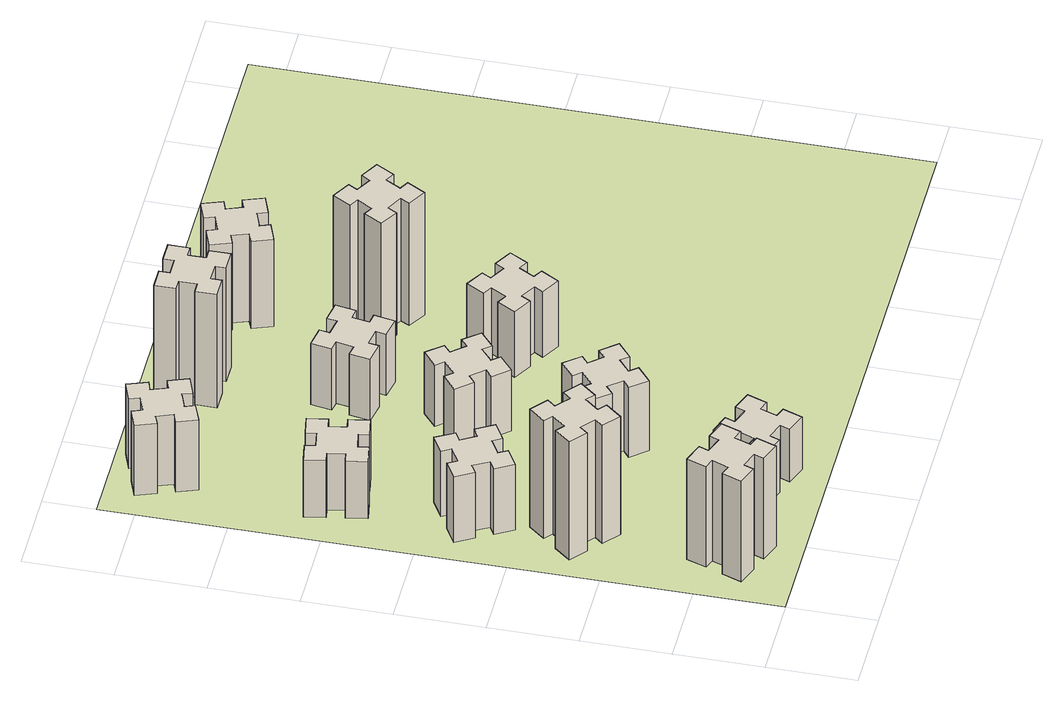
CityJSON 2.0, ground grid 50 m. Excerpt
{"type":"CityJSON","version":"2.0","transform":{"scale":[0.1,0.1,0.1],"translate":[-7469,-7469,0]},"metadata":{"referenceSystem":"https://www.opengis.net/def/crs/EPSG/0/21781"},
"CityObjects":{
"building1":{"type":"Building","attributes":{"class":"1000","function":"1000","usage":"1000","yearOfConstruction":2016,"roofType":"1000","measuredHeight":69,"storeysAboveGround":30,"storeysBelowGround":0},"geometry":[{"type":"Solid","lod":"1","boundaries":[[[[0,1,2,3,4,5,6,7,8,9,10,11,12,13,14,15,16,17,18,19]],[[17,16,20,21]],[[16,15,22,20]],[[15,14,23,22]],[[14,13,24,23]],[[13,12,25,24]],[[12,11,26,25]],[[11,10,27,26]],[[10,9,28,27]],[[9,8,29,28]],[[8,7,30,29]],[[7,6,31,30]],[[6,5,32,31]],[[5,4,33,32]],[[4,3,34,33]],[[3,2,35,34]],[[2,1,36,35]],[[1,0,37,36]],[[0,19,38,37]],[[19,18,39,38]],[[18,17,21,39]],[[24,25,26,27,28,29,30,31,32,33,34,35,36,37,38,39,21,20,22,23]]]]}]},
"building2":{"type":"Building","attributes":{"class":"1000","function":"1000","usage":"1000","yearOfConstruction":2016,"roofType":"1000","measuredHeight":81,"storeysAboveGround":30,"storeysBelowGround":0},"geometry":[{"type":"Solid","lod":"1","boundaries":[[[[40,41,42,43,44,45,46,47,48,49,50,51,52,53,54,55,56,57,58,59]],[[57,56,60,61]],[[56,55,62,60]],[[55,54,63,62]],[[54,53,64,63]],[[53,52,65,64]],[[52,51,66,65]],[[51,50,67,66]],[[50,49,68,67]],[[49,48,69,68]],[[48,47,70,69]],[[47,46,71,70]],[[46,45,72,71]],[[45,44,73,72]],[[44,43,74,73]],[[43,42,75,74]],[[42,41,76,75]],[[41,40,77,76]],[[40,59,78,77]],[[59,58,79,78]],[[58,57,61,79]],[[64,65,66,67,68,69,70,71,72,73,74,75,76,77,78,79,61,60,62,63]]]]}]},
"building3":{"type":"Building","attributes":{"class":"1000","function":"1000","usage":"1000","yearOfConstruction":2016,"roofType":"1000","measuredHeight":45,"storeysAboveGround":30,"storeysBelowGround":0},"geometry":[{"type":"Solid","lod":"1","boundaries":[[[[80,81,82,83,84,85,86,87,88,89,90,91,92,93,94,95,96,97,98,99]],[[97,96,100,101]],[[96,95,102,100]],[[95,94,103,102]],[[94,93,104,103]],[[93,92,105,104]],[[92,91,106,105]],[[91,90,107,106]],[[90,89,108,107]],[[89,88,109,108]],[[88,87,110,109]],[[87,86,111,110]],[[86,85,112,111]],[[85,84,113,112]],[[84,83,114,113]],[[83,82,115,114]],[[82,81,116,115]],[[81,80,117,116]],[[80,99,118,117]],[[99,98,119,118]],[[98,97,101,119]],[[104,105,106,107,108,109,110,111,112,113,114,115,116,117,118,119,101,100,102,103]]]]}]},
"building4":{"type":"Building","attributes":{"class":"1000","function":"1000","usage":"1000","yearOfConstruction":2016,"roofType":"1000","measuredHeight":39,"storeysAboveGround":30,"storeysBelowGround":0},"geometry":[{"type":"Solid","lod":"1","boundaries":[[[[120,121,122,123,124,125,126,127,128,129,130,131,132,133,134,135,136,137,138,139]],[[137,136,140,141]],[[136,135,142,140]],[[135,134,143,142]],[[134,133,144,143]],[[133,132,145,144]],[[132,131,146,145]],[[131,130,147,146]],[[130,129,148,147]],[[129,128,149,148]],[[128,127,150,149]],[[127,126,151,150]],[[126,125,152,151]],[[125,124,153,152]],[[124,123,154,153]],[[123,122,155,154]],[[122,121,156,155]],[[121,120,157,156]],[[120,139,158,157]],[[139,138,159,158]],[[138,137,141,159]],[[144,145,146,147,148,149,150,151,152,153,154,155,156,157,158,159,141,140,142,143]]]]}]},
"building5":{"type":"Building","attributes":{"class":"1000","function":"1000","usage":"1000","yearOfConstruction":2016,"roofType":"1000","measuredHeight":36,"storeysAboveGround":30,"storeysBelowGround":0},"geometry":[{"type":"Solid","lod":"1","boundaries":[[[[160,161,162,163,164,165,166,167,168,169,170,171,172,173,174,175,176,177,178,179]],[[177,176,180,181]],[[176,175,182,180]],[[175,174,183,182]],[[174,173,184,183]],[[173,172,185,184]],[[172,171,186,185]],[[171,170,187,186]],[[170,169,188,187]],[[169,168,189,188]],[[168,167,190,189]],[[167,166,191,190]],[[166,165,192,191]],[[165,164,193,192]],[[164,163,194,193]],[[163,162,195,194]],[[162,161,196,195]],[[161,160,197,196]],[[160,179,198,197]],[[179,178,199,198]],[[178,177,181,199]],[[184,185,186,187,188,189,190,191,192,193,194,195,196,197,198,199,181,180,182,183]]]]}]},
"building6":{"type":"Building","attributes":{"class":"1000","function":"1000","usage":"1000","yearOfConstruction":2016,"roofType":"1000","measuredHeight":48,"storeysAboveGround":30,"storeysBelowGround":0},"geometry":[{"type":"Solid","lod":"1","boundaries":[[[[200,201,202,203,204,205,206,207,208,209,210,211,212,213,214,215,216,217,218,219]],[[217,216,220,221]],[[216,215,222,220]],[[215,214,223,222]],[[214,213,224,223]],[[213,212,225,224]],[[212,211,226,225]],[[211,210,227,226]],[[210,209,228,227]],[[209,208,229,228]],[[208,207,230,229]],[[207,206,231,230]],[[206,205,232,231]],[[205,204,233,232]],[[204,203,234,233]],[[203,202,235,234]],[[202,201,236,235]],[[201,200,237,236]],[[200,219,238,237]],[[219,218,239,238]],[[218,217,221,239]],[[224,225,226,227,228,229,230,231,232,233,234,235,236,237,238,239,221,220,222,223]]]]}]},
"building7":{"type":"Building","attributes":{"class":"1000","function":"1000","usage":"1000","yearOfConstruction":2016,"roofType":"1000","measuredHeight":48,"storeysAboveGround":30,"storeysBelowGround":0},"geometry":[{"type":"Solid","lod":"1","boundaries":[[[[240,241,242,243,244,245,246,247,248,249,250,251,252,253,254,255,256,257,258,259]],[[257,256,260,261]],[[256,255,262,260]],[[255,254,263,262]],[[254,253,264,263]],[[253,252,265,264]],[[252,251,266,265]],[[251,250,267,266]],[[250,249,268,267]],[[249,248,269,268]],[[248,247,270,269]],[[247,246,271,270]],[[246,245,272,271]],[[245,244,273,272]],[[244,243,274,273]],[[243,242,275,274]],[[242,241,276,275]],[[241,240,277,276]],[[240,259,278,277]],[[259,258,279,278]],[[258,257,261,279]],[[264,265,266,267,268,269,270,271,272,273,274,275,276,277,278,279,261,260,262,263]]]]}]},
"building8":{"type":"Building","attributes":{"class":"1000","function":"1000","usage":"1000","yearOfConstruction":2016,"roofType":"1000","measuredHeight":42,"storeysAboveGround":30,"storeysBelowGround":0},"geometry":[{"type":"Solid","lod":"1","boundaries":[[[[280,281,282,283,284,285,286,287,288,289,290,291,292,293,294,295,296,297,298,299]],[[297,296,300,301]],[[296,295,302,300]],[[295,294,303,302]],[[294,293,304,303]],[[293,292,305,304]],[[292,291,306,305]],[[291,290,307,306]],[[290,289,308,307]],[[289,288,309,308]],[[288,287,310,309]],[[287,286,311,310]],[[286,285,312,311]],[[285,284,313,312]],[[284,283,314,313]],[[283,282,315,314]],[[282,281,316,315]],[[281,280,317,316]],[[280,299,318,317]],[[299,298,319,318]],[[298,297,301,319]],[[304,305,306,307,308,309,310,311,312,313,314,315,316,317,318,319,301,300,302,303]]]]}]},
"building9":{"type":"Building","attributes":{"class":"1000","function":"1000","usage":"1000","yearOfConstruction":2016,"roofType":"1000","measuredHeight":42,"storeysAboveGround":30,"storeysBelowGround":0},"geometry":[{"type":"Solid","lod":"1","boundaries":[[[[320,321,322,323,324,325,326,327,328,329,330,331,332,333,334,335,336,337,338,339]],[[337,336,340,341]],[[336,335,342,340]],[[335,334,343,342]],[[334,333,344,343]],[[333,332,345,344]],[[332,331,346,345]],[[331,330,347,346]],[[330,329,348,347]],[[329,328,349,348]],[[328,327,350,349]],[[327,326,351,350]],[[326,325,352,351]],[[325,324,353,352]],[[324,323,354,353]],[[323,322,355,354]],[[322,321,356,355]],[[321,320,357,356]],[[320,339,358,357]],[[339,338,359,358]],[[338,337,341,359]],[[344,345,346,347,348,349,350,351,352,353,354,355,356,357,358,359,341,340,342,343]]]]}]},
"building10":{"type":"Building","attributes":{"class":"1000","function":"1000","usage":"1000","yearOfConstruction":2016,"roofType":"1000","measuredHeight":78,"storeysAboveGround":30,"storeysBelowGround":0},"geometry":[{"type":"Solid","lod":"1","boundaries":[[[[360,361,362,363,364,365,366,367,368,369,370,371,372,373,374,375,376,377,378,379]],[[377,376,380,381]],[[376,375,382,380]],[[375,374,383,382]],[[374,373,384,383]],[[373,372,385,384]],[[372,371,386,385]],[[371,370,387,386]],[[370,369,388,387]],[[369,368,389,388]],[[368,367,390,389]],[[367,366,391,390]],[[366,365,392,391]],[[365,364,393,392]],[[364,363,394,393]],[[363,362,395,394]],[[362,361,396,395]],[[361,360,397,396]],[[360,379,398,397]],[[379,378,399,398]],[[378,377,381,399]],[[384,385,386,387,388,389,390,391,392,393,394,395,396,397,398,399,381,380,382,383]]]]}]},
"building11":{"type":"Building","attributes":{"class":"1000","function":"1000","usage":"1000","yearOfConstruction":2016,"roofType":"1000","measuredHeight":45,"storeysAboveGround":30,"storeysBelowGround":0},"geometry":[{"type":"Solid","lod":"1","boundaries":[[[[400,401,402,403,404,405,406,407,408,409,410,411,412,413,414,415,416,417,418,419]],[[417,416,420,421]],[[416,415,422,420]],[[415,414,423,422]],[[414,413,424,423]],[[413,412,425,424]],[[412,411,426,425]],[[411,410,427,426]],[[410,409,428,427]],[[409,408,429,428]],[[408,407,430,429]],[[407,406,431,430]],[[406,405,432,431]],[[405,404,433,432]],[[404,403,434,433]],[[403,402,435,434]],[[402,401,436,435]],[[401,400,437,436]],[[400,419,438,437]],[[419,418,439,438]],[[418,417,421,439]],[[424,425,426,427,428,429,430,431,432,433,434,435,436,437,438,439,421,420,422,423]]]]}]},
"building12":{"type":"Building","attributes":{"class":"1000","function":"1000","usage":"1000","yearOfConstruction":2016,"roofType":"1000","measuredHeight":84,"storeysAboveGround":30,"storeysBelowGround":0},"geometry":[{"type":"Solid","lod":"1","boundaries":[[[[440,441,442,443,444,445,446,447,448,449,450,451,452,453,454,455,456,457,458,459]],[[457,456,460,461]],[[456,455,462,460]],[[455,454,463,462]],[[454,453,464,463]],[[453,452,465,464]],[[452,451,466,465]],[[451,450,467,466]],[[450,449,468,467]],[[449,448,469,468]],[[448,447,470,469]],[[447,446,471,470]],[[446,445,472,471]],[[445,444,473,472]],[[444,443,474,473]],[[443,442,475,474]],[[442,441,476,475]],[[441,440,477,476]],[[440,459,478,477]],[[459,458,479,478]],[[458,457,461,479]],[[464,465,466,467,468,469,470,471,472,473,474,475,476,477,478,479,461,460,462,463]]]]}]},
"building13":{"type":"Building","attributes":{"class":"1000","function":"1000","usage":"1000","yearOfConstruction":2016,"roofType":"1000","measuredHeight":60,"storeysAboveGround":30,"storeysBelowGround":0},"geometry":[{"type":"Solid","lod":"1","boundaries":[[[[480,481,482,483,484,485,486,487,488,489,490,491,492,493,494,495,496,497,498,499]],[[497,496,500,501]],[[496,495,502,500]],[[495,494,503,502]],[[494,493,504,503]],[[493,492,505,504]],[[492,491,506,505]],[[491,490,507,506]],[[490,489,508,507]],[[489,488,509,508]],[[488,487,510,509]],[[487,486,511,510]],[[486,485,512,511]],[[485,484,513,512]],[[484,483,514,513]],[[483,482,515,514]],[[482,481,516,515]],[[481,480,517,516]],[[480,499,518,517]],[[499,498,519,518]],[[498,497,501,519]],[[504,505,506,507,508,509,510,511,512,513,514,515,516,517,518,519,501,500,502,503]]]]}]},
"landuse1":{"type":"LandUse","attributes":{"name":"plot1","function":"1010"},"geometry":[{"type":"MultiSurface","lod":"1","boundaries":[[[520,521,522,523]]]}]}
},
"vertices":[
[291,289,0],[385,255,0],[364,199,0],[477,157,0],[518,270,0],[462,291,0],[496,385,0],[552,364,0],[593,477,0],[480,518,0],[460,462,0],[366,496,0],[387,552,0],[274,593,0],[233,480,0],[289,460,0],[255,366,0],[199,387,0],[157,274,0],[270,233,0],[255,366,690],[199,387,690],[289,460,690],[233,480,690],[274,593,690],[387,552,690],[366,496,690],[460,462,690],[480,518,690],[593,477,690],[552,364,690],[496,385,690],[462,291,690],[518,270,690],[477,157,690],[364,199,690],[385,255,690],[291,289,690],[270,233,690],[157,274,690],
[266,1163,0],[343,1099,0],[304,1053,0],[396,976,0],[473,1068,0],[427,1106,0],[492,1183,0],[538,1144,0],[615,1236,0],[523,1313,0],[484,1267,0],[408,1332,0],[446,1378,0],[354,1455,0],[277,1363,0],[323,1324,0],[259,1248,0],[213,1286,0],[136,1194,0],[228,1117,0],[259,1248,810],[213,1286,810],[323,1324,810],[277,1363,810],[354,1455,810],[446,1378,810],[408,1332,810],[484,1267,810],[523,1313,810],[615,1236,810],[538,1144,810],[492,1183,810],[427,1106,810],[473,1068,810],[396,976,810],[304,1053,810],[343,1099,810],[266,1163,810],[228,1117,810],[136,1194,810],
[364,1876,0],[277,1826,0],[247,1878,0],[143,1818,0],[203,1714,0],[255,1744,0],[305,1657,0],[253,1627,0],[313,1523,0],[417,1583,0],[387,1635,0],[474,1685,0],[504,1633,0],[608,1693,0],[548,1797,0],[496,1767,0],[446,1854,0],[498,1884,0],[438,1988,0],[334,1928,0],[446,1854,450],[498,1884,450],[496,1767,450],[548,1797,450],[608,1693,450],[504,1633,450],[474,1685,450],[387,1635,450],[417,1583,450],[313,1523,450],[253,1627,450],[305,1657,450],[255,1744,450],[203,1714,450],[143,1818,450],[247,1878,450],[277,1826,450],[364,1876,450],[334,1928,450],[438,1988,450],
[345,2378,0],[444,2396,0],[454,2337,0],[572,2357,0],[551,2476,0],[492,2465,0],[475,2564,0],[534,2574,0],[513,2692,0],[395,2671,0],[405,2612,0],[307,2595,0],[297,2654,0],[178,2633,0],[199,2515,0],[258,2525,0],[276,2427,0],[217,2417,0],[237,2298,0],[356,2319,0],[276,2427,390],[217,2417,390],[258,2525,390],[199,2515,390],[178,2633,390],[297,2654,390],[307,2595,390],[405,2612,390],[395,2671,390],[513,2692,390],[534,2574,390],[475,2564,390],[492,2465,390],[551,2476,390],[572,2357,390],[454,2337,390],[444,2396,390],[345,2378,390],[356,2319,390],[237,2298,390],
[931,289,0],[1025,255,0],[1004,199,0],[1117,157,0],[1158,270,0],[1102,291,0],[1136,385,0],[1192,364,0],[1233,477,0],[1120,518,0],[1100,462,0],[1006,496,0],[1027,552,0],[914,593,0],[873,480,0],[929,460,0],[895,366,0],[839,387,0],[797,274,0],[910,233,0],[895,366,360],[839,387,360],[929,460,360],[873,480,360],[914,593,360],[1027,552,360],[1006,496,360],[1100,462,360],[1120,518,360],[1233,477,360],[1192,364,360],[1136,385,360],[1102,291,360],[1158,270,360],[1117,157,360],[1004,199,360],[1025,255,360],[931,289,360],[910,233,360],[797,274,360],
[255,3445,0],[289,3351,0],[233,3330,0],[274,3217,0],[387,3259,0],[366,3315,0],[460,3349,0],[480,3293,0],[593,3334,0],[552,3447,0],[496,3426,0],[462,3520,0],[518,3540,0],[477,3653,0],[364,3612,0],[385,3556,0],[291,3522,0],[270,3578,0],[157,3537,0],[199,3424,0],[291,3522,480],[270,3578,480],[385,3556,480],[364,3612,480],[477,3653,480],[518,3540,480],[462,3520,480],[496,3426,480],[552,3447,480],[593,3334,480],[480,3293,480],[460,3349,480],[366,3315,480],[387,3259,480],[274,3217,480],[233,3330,480],[289,3351,480],[255,3445,480],[199,3424,480],[157,3537,480],
[1083,1332,0],[1006,1267,0],[968,1313,0],[876,1236,0],[953,1144,0],[999,1183,0],[1063,1106,0],[1017,1068,0],[1094,976,0],[1186,1053,0],[1148,1099,0],[1224,1163,0],[1263,1117,0],[1355,1194,0],[1278,1286,0],[1232,1248,0],[1167,1324,0],[1213,1363,0],[1136,1455,0],[1044,1378,0],[1167,1324,480],[1213,1363,480],[1232,1248,480],[1278,1286,480],[1355,1194,480],[1263,1117,480],[1224,1163,480],[1148,1099,480],[1186,1053,480],[1094,976,480],[1017,1068,480],[1063,1106,480],[999,1183,480],[953,1144,480],[876,1236,480],[968,1313,480],[1006,1267,480],[1083,1332,480],[1044,1378,480],[1136,1455,480],
[999,1923,0],[1063,1846,0],[1017,1808,0],[1094,1716,0],[1186,1793,0],[1148,1839,0],[1224,1903,0],[1263,1857,0],[1355,1934,0],[1278,2026,0],[1232,1988,0],[1167,2064,0],[1213,2103,0],[1136,2195,0],[1044,2118,0],[1083,2072,0],[1006,2007,0],[968,2053,0],[876,1976,0],[953,1884,0],[1006,2007,420],[968,2053,420],[1083,2072,420],[1044,2118,420],[1136,2195,420],[1213,2103,420],[1167,2064,420],[1232,1988,420],[1278,2026,420],[1355,1934,420],[1263,1857,420],[1224,1903,420],[1148,1839,420],[1186,1793,420],[1094,1716,420],[1017,1808,420],[1063,1846,420],[999,1923,420],[953,1884,420],[876,1976,420],
[1315,2527,0],[1332,2625,0],[1391,2615,0],[1412,2733,0],[1294,2754,0],[1284,2695,0],[1185,2712,0],[1196,2771,0],[1077,2792,0],[1057,2674,0],[1116,2664,0],[1098,2565,0],[1039,2576,0],[1018,2457,0],[1137,2437,0],[1147,2496,0],[1245,2478,0],[1235,2419,0],[1353,2398,0],[1374,2517,0],[1245,2478,420],[1235,2419,420],[1147,2496,420],[1137,2437,420],[1018,2457,420],[1039,2576,420],[1098,2565,420],[1116,2664,420],[1057,2674,420],[1077,2792,420],[1196,2771,420],[1185,2712,420],[1284,2695,420],[1294,2754,420],[1412,2733,420],[1391,2615,420],[1332,2625,420],[1315,2527,420],[1374,2517,420],[1353,2398,420],
[1005,3485,0],[1005,3385,0],[945,3385,0],[945,3265,0],[1065,3265,0],[1065,3325,0],[1165,3325,0],[1165,3265,0],[1285,3265,0],[1285,3385,0],[1225,3385,0],[1225,3485,0],[1285,3485,0],[1285,3605,0],[1165,3605,0],[1165,3545,0],[1065,3545,0],[1065,3605,0],[945,3605,0],[945,3485,0],[1065,3545,780],[1065,3605,780],[1165,3545,780],[1165,3605,780],[1285,3605,780],[1285,3485,780],[1225,3485,780],[1225,3385,780],[1285,3385,780],[1285,3265,780],[1165,3265,780],[1165,3325,780],[1065,3325,780],[1065,3265,780],[945,3265,780],[945,3385,780],[1005,3385,780],[1005,3485,780],[945,3485,780],[945,3605,780],
[1854,1926,0],[1767,1976,0],[1797,2028,0],[1693,2088,0],[1633,1984,0],[1685,1954,0],[1635,1867,0],[1583,1897,0],[1523,1793,0],[1627,1733,0],[1657,1785,0],[1744,1735,0],[1714,1683,0],[1818,1623,0],[1878,1727,0],[1826,1757,0],[1876,1844,0],[1928,1814,0],[1988,1918,0],[1884,1978,0],[1876,1844,450],[1928,1814,450],[1826,1757,450],[1878,1727,450],[1818,1623,450],[1714,1683,450],[1744,1735,450],[1657,1785,450],[1627,1733,450],[1523,1793,450],[1583,1897,450],[1635,1867,450],[1685,1954,450],[1633,1984,450],[1693,2088,450],[1797,2028,450],[1767,1976,450],[1854,1926,450],[1884,1978,450],[1988,1918,450],
[1785,2694,0],[1735,2607,0],[1683,2637,0],[1623,2533,0],[1727,2473,0],[1757,2525,0],[1844,2475,0],[1814,2423,0],[1918,2363,0],[1978,2467,0],[1926,2497,0],[1976,2584,0],[2028,2554,0],[2088,2658,0],[1984,2718,0],[1954,2666,0],[1867,2716,0],[1897,2768,0],[1793,2828,0],[1733,2724,0],[1867,2716,840],[1897,2768,840],[1954,2666,840],[1984,2718,840],[2088,2658,840],[2028,2554,840],[1976,2584,840],[1926,2497,840],[1978,2467,840],[1918,2363,840],[1814,2423,840],[1844,2475,840],[1757,2525,840],[1727,2473,840],[1623,2533,840],[1683,2637,840],[1735,2607,840],[1785,2694,840],[1733,2724,840],[1793,2828,840],
[1635,3345,0],[1669,3251,0],[1613,3230,0],[1654,3117,0],[1767,3159,0],[1746,3215,0],[1840,3249,0],[1860,3193,0],[1973,3234,0],[1932,3347,0],[1876,3326,0],[1842,3420,0],[1898,3440,0],[1857,3553,0],[1744,3512,0],[1765,3456,0],[1671,3422,0],[1650,3478,0],[1537,3437,0],[1579,3324,0],[1671,3422,600],[1650,3478,600],[1765,3456,600],[1744,3512,600],[1857,3553,600],[1898,3440,600],[1842,3420,600],[1876,3326,600],[1932,3347,600],[1973,3234,600],[1860,3193,600],[1840,3249,600],[1746,3215,600],[1767,3159,600],[1654,3117,600],[1613,3230,600],[1669,3251,600],[1635,3345,600],[1579,3324,600],[1537,3437,600],
[5,3705,0],[3705,3705,0],[3705,5,0],[5,5,0]
]}
